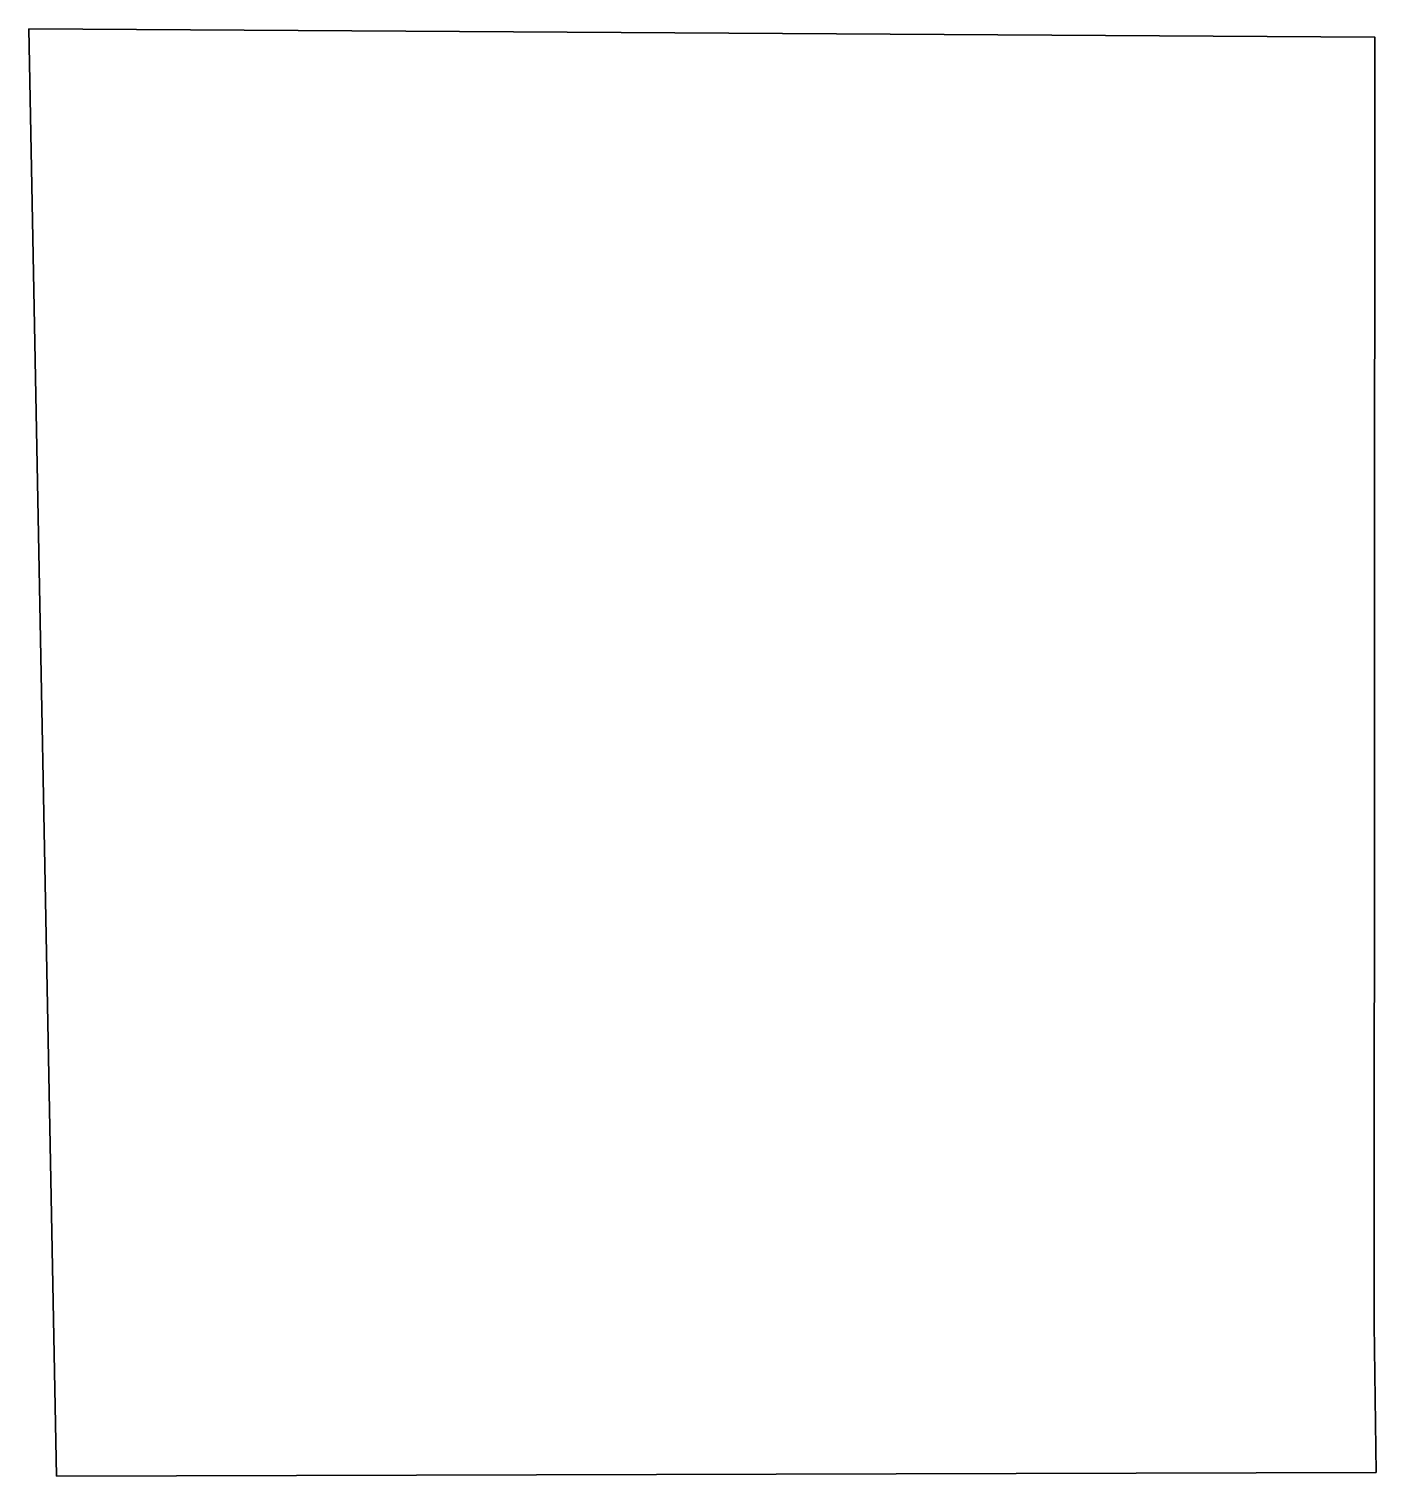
# Model space of a CAD drawing. Extents: x 0 to 3704, y -3980 to 0.
import ezdxf

# ---------------------------------------------------------------- set-up
doc = ezdxf.new("R2010")
doc.units = 0
doc.linetypes.add('Solid', pattern=[0])

msp = doc.modelspace()

# ---------------------------------------------------------------- linework, layer by layer
at = {"color": 40, "linetype": 'Solid', "lineweight": 35}
msp.add_lwpolyline([(3699, -3563), (3704, -3970), (76, -3980), (0, 0), (3701, -23), (3699, -3563)], close=True, dxfattribs=at)

doc.saveas('drawing.dxf')
